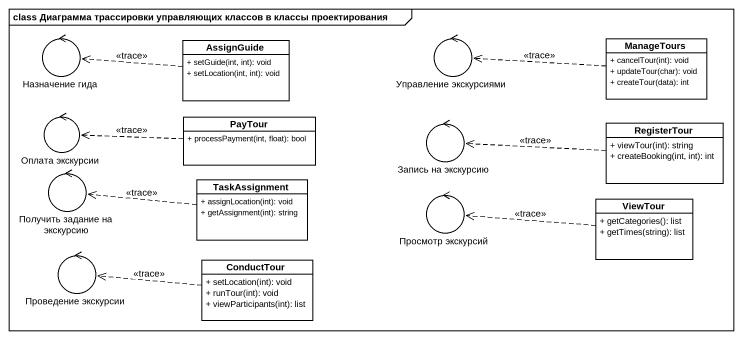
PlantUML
@startuml
mainframe class Диаграмма трассировки управляющих классов в классы проектирования
allowmixing
hide circle
hide empty members
skinparam classAttributeIconSize 0
control "Назначение гида" as Назначение_гида
class AssignGuide {
  + setGuide(int, int): void
  + setLocation(int, int): void
}
control "Управление экскурсиями" as Управление_экскурсиями
class ManageTours {
  + cancelTour(int): void
  + updateTour(char): void
  + createTour(data): int
}
control "Оплата экскурсии" as Оплата_экскурсии
class PayTour {
  + processPayment(int, float): bool
}
control "Запись на экскурсию" as Запись_на_экскурсию
class RegisterTour {
  + viewTour(int): string
  + createBooking(int, int): int
}
control "Получить задание на экскурсию" as Получить_задание_на
class TaskAssignment {
  + assignLocation(int): void
  + getAssignment(int): string
}
control "Просмотр экскурсий" as Просмотр_экскурсий
class ViewTour {
  + getCategories(): list
  + getTimes(string): list
}
control "Проведение экскурсии" as Проведение_экскурсии
class ConductTour {
  + setLocation(int): void
  + runTour(int): void
  + viewParticipants(int): list
}
AssignGuide .left.> Назначение_гида : <<trace>>
ManageTours .left.> Управление_экскурсиями : <<trace>>
PayTour .left.> Оплата_экскурсии : <<trace>>
RegisterTour .left.> Запись_на_экскурсию : <<trace>>
TaskAssignment .left.> Получить_задание_на : <<trace>>
ViewTour .left.> Просмотр_экскурсий : <<trace>>
ConductTour .left.> Проведение_экскурсии : <<trace>>
@enduml
